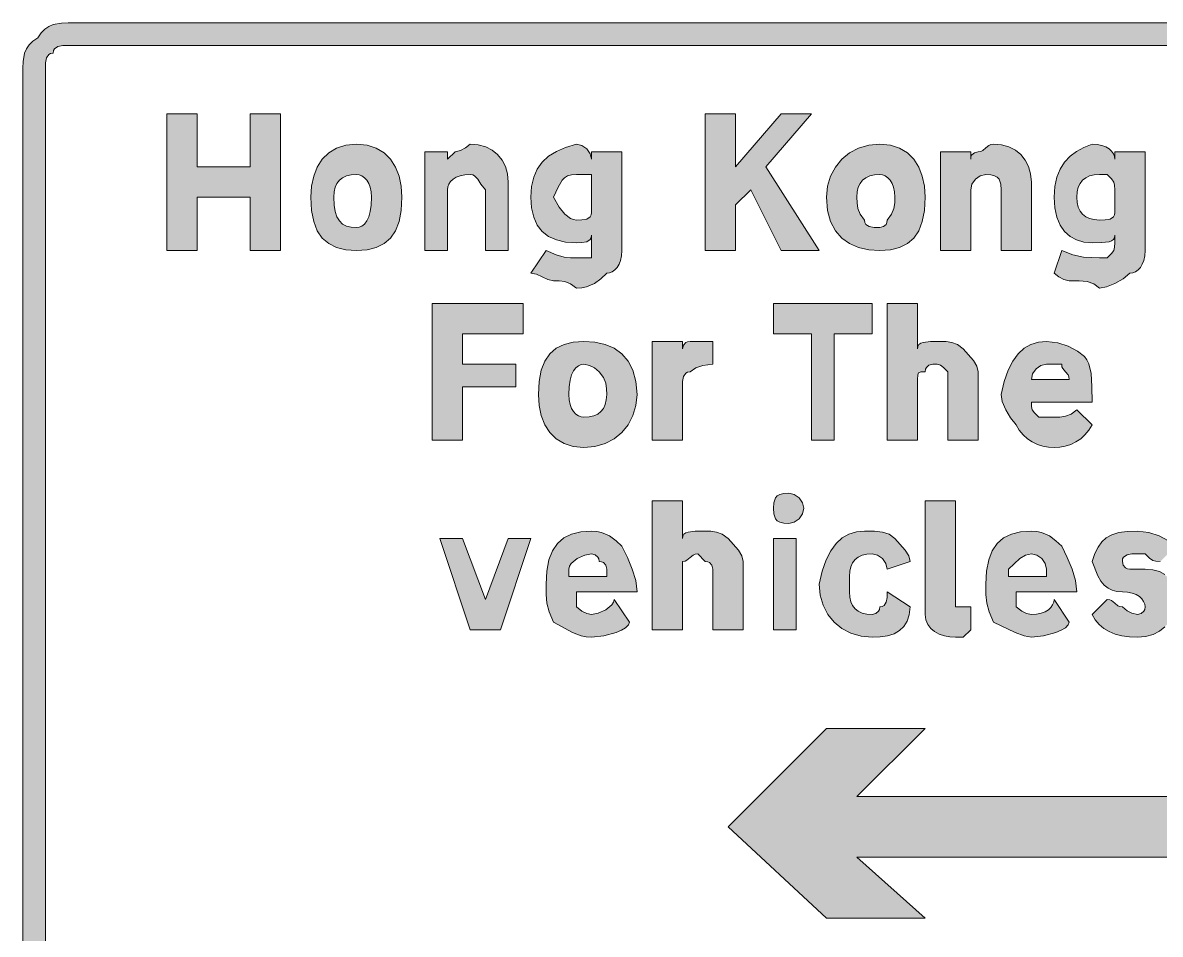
# Model space of a CAD drawing. Header units: metres. Extents: x 124 to 442, y 6 to 263.
# Drawn here: x 124.4 to 304.4, y 119.1 to 263.3 of the extents above; entities that cross this region are included whole.
import ezdxf

# ---------------------------------------------------------------- set-up
doc = ezdxf.new("R2010")
doc.units = ezdxf.units.M
doc.layers.add('FILL_BLACK_000000', color=7, linetype='Continuous', true_color=0x000000)

msp = doc.modelspace()

# ---------------------------------------------------------------- hatches: boundary and pattern name
at = {"layer": 'FILL_BLACK_000000', "true_color": 0x000000}
h = msp.add_hatch(color=7, dxfattribs=at)
h.dxf.hatch_style = 1
h.paths.add_polyline_path([(437.61, 262.98), (438.28, 262.69), (438.92, 262.27), (439.51, 261.67), (440.01, 260.88), (440.8, 260.38), (441.4, 259.79), (441.82, 259.15), (442.11, 258.48), (442.37, 257.17), (442.41, 256.08), (442.41, 13.68), (442.41, 12.48), (442.41, 11.28), (442.2, 10.38), (441.66, 9.48), (440.01, 7.68), (439.51, 7.28), (438.92, 6.99), (437.61, 6.63), (435.21, 6.48), (131.61, 6.48), (129.21, 6.63), (127.9, 6.99), (127.31, 7.28), (126.81, 7.68), (126.1, 8.58), (125.61, 9.48), (125.12, 10.38), (124.41, 11.28), (124.41, 13.68), (124.41, 256.08), (124.45, 257.17), (124.71, 258.48), (125, 259.15), (125.42, 259.79), (126.02, 260.38), (126.81, 260.88), (127.31, 261.67), (127.9, 262.27), (128.54, 262.69), (129.21, 262.98), (130.52, 263.24), (131.61, 263.28), (435.21, 263.28), (436.3, 263.24), (437.61, 262.98)])
h.paths.add_polyline_path([(128.16, 11.88), (128.52, 10.98), (129.21, 10.08), (131.61, 10.08), (435.21, 10.08), (437.61, 10.08), (438.3, 10.98), (438.66, 11.88), (438.79, 12.78), (438.81, 13.68), (438.81, 256.08), (438.75, 256.92), (438.58, 257.65), (438.3, 258.27), (437.91, 258.78), (437.4, 259.17), (436.78, 259.45), (436.05, 259.62), (435.21, 259.68), (131.61, 259.68), (130.73, 259.66), (129.96, 259.53), (129.42, 259.17), (129.26, 258.88), (129.21, 258.48), (128.81, 258.43), (128.52, 258.27), (128.16, 257.73), (128.03, 256.96), (128.01, 256.08), (128.01, 13.68), (128.03, 12.78), (128.16, 11.88)], flags=16)
h = msp.add_hatch(color=7, dxfattribs=at)
h.dxf.hatch_style = 1
h.paths.add_polyline_path([(152.01, 227.28), (147.21, 227.28), (147.21, 248.88), (152.01, 248.88), (152.01, 240.48), (155.61, 240.48), (160.41, 240.48), (160.41, 248.88), (165.21, 248.88), (165.21, 227.28), (160.41, 227.28), (160.41, 235.68), (155.61, 235.68), (152.01, 235.68), (152.01, 227.28)])
h = msp.add_hatch(color=7, dxfattribs=at)
h.dxf.hatch_style = 1
h.paths.add_polyline_path([(237.21, 234.48), (237.21, 227.28), (232.41, 227.28), (232.41, 248.88), (237.21, 248.88), (237.21, 240.48), (244.41, 248.88), (249.21, 248.88), (242.01, 240.48), (250.41, 227.28), (244.41, 227.28), (239.61, 236.88), (237.21, 234.48)])
h = msp.add_hatch(color=7, dxfattribs=at)
h.dxf.hatch_style = 1
h.paths.add_polyline_path([(183.96, 231.84), (183.4, 230.39), (182.61, 229.23), (181.6, 228.36), (180.36, 227.75), (178.9, 227.39), (177.21, 227.28), (175.52, 227.39), (174.06, 227.75), (172.82, 228.36), (171.81, 229.23), (171.02, 230.39), (170.46, 231.84), (170.12, 233.6), (170.01, 235.68), (170.12, 237.42), (170.46, 239.02), (171.02, 240.45), (171.81, 241.68), (172.82, 242.69), (174.06, 243.44), (175.52, 243.92), (177.21, 244.08), (178.9, 243.92), (180.36, 243.44), (181.6, 242.69), (182.61, 241.68), (183.4, 240.45), (183.96, 239.02), (184.3, 237.42), (184.41, 235.68), (184.3, 233.6), (183.96, 231.84)])
h.paths.add_polyline_path([(179.4, 237.25), (179.17, 237.87), (178.86, 238.38), (178.5, 238.77), (178.09, 239.05), (177.66, 239.22), (177.21, 239.28), (176.37, 239.22), (175.63, 239.05), (175.02, 238.77), (174.51, 238.38), (174.12, 237.87), (173.83, 237.25), (173.67, 236.52), (173.61, 235.68), (173.67, 234.44), (173.83, 233.41), (174.12, 232.58), (174.51, 231.93), (175.02, 231.45), (175.63, 231.12), (176.37, 230.94), (177.21, 230.88), (177.66, 230.94), (178.09, 231.12), (178.5, 231.45), (178.86, 231.93), (179.17, 232.58), (179.4, 233.41), (179.56, 234.44), (179.61, 235.68), (179.56, 236.52), (179.4, 237.25)], flags=16)
h = msp.add_hatch(color=7, dxfattribs=at)
h.dxf.hatch_style = 1
h.paths.add_polyline_path([(194.37, 239.23), (193.63, 239.07), (193.02, 238.84), (192.51, 238.53), (192.12, 238.17), (191.83, 237.76), (191.67, 237.33), (191.61, 236.88), (191.61, 227.28), (188.01, 227.28), (188.01, 242.88), (191.61, 242.88), (191.61, 241.68), (192.81, 242.88), (193.69, 243.07), (194.46, 243.48), (195.21, 244.08), (196.5, 243.97), (197.67, 243.65), (198.69, 243.13), (199.56, 242.43), (200.26, 241.56), (200.78, 240.54), (201.1, 239.37), (201.21, 238.08), (201.21, 227.28), (197.61, 227.28), (197.61, 236.88), (196.9, 237.76), (196.41, 238.53), (195.92, 239.07), (195.61, 239.23), (195.21, 239.28), (194.37, 239.23)])
h = msp.add_hatch(color=7, dxfattribs=at)
h.dxf.hatch_style = 1
h.paths.add_polyline_path([(219.16, 226.44), (219, 225.7), (218.77, 225.09), (218.46, 224.58), (218.1, 224.19), (217.69, 223.9), (217.26, 223.74), (216.81, 223.68), (215.89, 222.8), (214.86, 222.03), (213.6, 221.49), (212.86, 221.33), (212.01, 221.28), (211.11, 221.97), (210.21, 222.33), (209.31, 222.46), (208.41, 222.48), (207.51, 222.67), (206.61, 223.08), (205.71, 223.49), (204.81, 223.68), (207.21, 227.28), (208.8, 226.59), (210.06, 226.23), (211.09, 226.1), (212.01, 226.08), (214.41, 226.08), (214.41, 228.48), (214.41, 229.68), (214.36, 229.28), (214.2, 228.99), (213.66, 228.63), (212.89, 228.5), (212.01, 228.48), (210.32, 228.59), (208.86, 228.93), (207.62, 229.49), (206.61, 230.28), (205.82, 231.29), (205.26, 232.53), (204.92, 233.99), (204.81, 235.68), (204.92, 237.37), (205.26, 238.85), (205.82, 240.13), (206.61, 241.23), (207.62, 242.16), (208.86, 242.94), (210.32, 243.57), (212.01, 244.08), (212.89, 243.87), (213.66, 243.33), (214.2, 242.56), (214.41, 241.68), (214.41, 242.88), (219.21, 242.88), (219.21, 227.28), (219.16, 226.44)])
h.paths.add_polyline_path([(214.41, 239.28), (212.01, 239.28), (211.22, 239.22), (210.6, 239.05), (210.13, 238.77), (209.76, 238.38), (209.14, 237.25), (208.41, 235.68), (209.31, 234.1), (210.21, 232.98), (211.11, 232.3), (211.56, 232.14), (212.01, 232.08), (212.89, 232.1), (213.66, 232.23), (214.2, 232.59), (214.36, 232.88), (214.41, 233.28), (214.41, 236.88), (214.41, 239.28)], flags=16)
h = msp.add_hatch(color=7, dxfattribs=at)
h.dxf.hatch_style = 1
h.paths.add_polyline_path([(266.76, 231.84), (266.2, 230.39), (265.41, 229.23), (264.4, 228.36), (263.16, 227.75), (261.7, 227.39), (260.01, 227.28), (258.27, 227.39), (256.67, 227.75), (255.24, 228.36), (254.01, 229.23), (253, 230.39), (252.25, 231.84), (251.77, 233.6), (251.61, 235.68), (251.77, 237.42), (252.25, 239.02), (253, 240.45), (254.01, 241.68), (255.24, 242.69), (256.67, 243.44), (258.27, 243.92), (260.01, 244.08), (261.7, 243.92), (263.16, 243.44), (264.4, 242.69), (265.41, 241.68), (266.2, 240.45), (266.76, 239.02), (267.1, 237.42), (267.21, 235.68), (267.1, 233.6), (266.76, 231.84)])
h.paths.add_polyline_path([(262.2, 237.25), (261.97, 237.87), (261.66, 238.38), (261.3, 238.77), (260.89, 239.05), (260.46, 239.22), (260.01, 239.28), (259.17, 239.22), (258.43, 239.05), (257.82, 238.77), (257.31, 238.38), (256.92, 237.87), (256.63, 237.25), (256.47, 236.52), (256.41, 235.68), (256.43, 234.78), (256.56, 233.88), (256.92, 232.98), (257.61, 232.08), (257.66, 231.68), (257.82, 231.39), (258.36, 231.03), (259.13, 230.9), (260.01, 230.88), (260.61, 231.03), (261.02, 231.39), (261.16, 231.68), (261.21, 232.08), (261.9, 232.98), (262.26, 233.88), (262.39, 234.78), (262.41, 235.68), (262.36, 236.52), (262.2, 237.25)], flags=16)
h = msp.add_hatch(color=7, dxfattribs=at)
h.dxf.hatch_style = 1
h.paths.add_polyline_path([(275.93, 239.07), (275.16, 238.53), (274.62, 237.76), (274.41, 236.88), (274.41, 227.28), (269.61, 227.28), (269.61, 242.88), (274.41, 242.88), (274.41, 241.68), (274.46, 242.08), (274.6, 242.37), (275.01, 242.73), (275.61, 242.88), (276.01, 242.93), (276.32, 243.07), (276.81, 243.48), (277.3, 243.89), (277.61, 244.03), (278.01, 244.08), (279.3, 243.97), (280.47, 243.65), (281.49, 243.13), (282.36, 242.43), (283.06, 241.56), (283.58, 240.54), (283.9, 239.37), (284.01, 238.08), (284.01, 227.28), (279.21, 227.28), (279.21, 236.88), (279.17, 237.76), (278.91, 238.53), (278.62, 238.84), (278.2, 239.07), (277.6, 239.23), (276.81, 239.28), (275.93, 239.07)])
h = msp.add_hatch(color=7, dxfattribs=at)
h.dxf.hatch_style = 1
h.paths.add_polyline_path([(301.96, 226.44), (301.8, 225.7), (301.57, 225.09), (301.26, 224.58), (300.9, 224.19), (300.49, 223.9), (300.06, 223.74), (299.61, 223.68), (298.52, 222.8), (297.21, 222.03), (295.9, 221.49), (294.81, 221.28), (293.89, 221.97), (292.86, 222.33), (291.6, 222.46), (290.01, 222.48), (289.13, 222.67), (288.36, 223.08), (287.61, 223.68), (288.81, 227.28), (290.59, 226.59), (292.26, 226.23), (294.81, 226.08), (296.01, 226.08), (296.7, 226.79), (297.06, 227.28), (297.19, 227.77), (297.21, 228.48), (297.21, 229.68), (297.15, 229.28), (296.99, 228.99), (296.7, 228.77), (296.31, 228.63), (295.18, 228.5), (293.61, 228.48), (292.32, 228.59), (291.15, 228.93), (290.13, 229.49), (289.26, 230.28), (288.56, 231.29), (288.04, 232.53), (287.72, 233.99), (287.61, 235.68), (287.72, 237.37), (288.04, 238.85), (288.56, 240.13), (289.26, 241.23), (290.13, 242.16), (291.15, 242.94), (292.32, 243.57), (293.61, 244.08), (294.45, 244.03), (295.18, 243.87), (295.8, 243.64), (296.31, 243.33), (296.7, 242.97), (296.99, 242.56), (297.15, 242.13), (297.21, 241.68), (297.21, 242.88), (302.01, 242.88), (302.01, 227.28), (301.96, 226.44)])
h.paths.add_polyline_path([(297.19, 237.59), (297.06, 238.08), (296.7, 238.57), (296.01, 239.28), (294.81, 239.28), (293.97, 239.22), (293.23, 239.05), (292.62, 238.77), (292.11, 238.38), (291.72, 237.87), (291.43, 237.25), (291.27, 236.52), (291.21, 235.68), (291.27, 234.84), (291.43, 234.1), (291.72, 233.49), (292.11, 232.98), (292.62, 232.59), (293.23, 232.3), (293.97, 232.14), (294.81, 232.08), (295.69, 232.1), (296.46, 232.23), (297, 232.59), (297.16, 232.88), (297.21, 233.28), (297.21, 236.88), (297.19, 237.59)], flags=16)
h = msp.add_hatch(color=7, dxfattribs=at)
h.dxf.hatch_style = 1
h.paths.add_polyline_path([(194.01, 197.28), (189.21, 197.28), (189.21, 218.88), (203.61, 218.88), (203.61, 214.08), (194.01, 214.08), (194.01, 209.28), (202.41, 209.28), (202.41, 205.68), (194.01, 205.68), (194.01, 197.28)])
h = msp.add_hatch(color=7, dxfattribs=at)
h.dxf.hatch_style = 1
h.paths.add_polyline_path([(252.81, 197.28), (249.21, 197.28), (249.21, 214.08), (243.21, 214.08), (243.21, 218.88), (258.81, 218.88), (258.81, 214.08), (252.81, 214.08), (252.81, 197.28)])
h = msp.add_hatch(color=7, dxfattribs=at)
h.dxf.hatch_style = 1
h.paths.add_polyline_path([(270.81, 206.88), (270.81, 208.08), (270.1, 208.77), (269.61, 209.13), (269.12, 209.26), (268.41, 209.28), (267.81, 209.13), (267.4, 208.77), (267.26, 208.48), (267.21, 208.08), (266.52, 208.06), (266.16, 207.93), (266.03, 207.57), (266.01, 206.88), (266.01, 205.68), (266.01, 197.28), (261.21, 197.28), (261.21, 218.88), (266.01, 218.88), (266.01, 211.68), (266.07, 212.08), (266.23, 212.37), (266.52, 212.59), (266.91, 212.73), (268.03, 212.86), (269.61, 212.88), (270.51, 212.86), (271.41, 212.73), (272.31, 212.37), (273.21, 211.68), (274.86, 209.88), (275.4, 208.98), (275.61, 208.08), (275.61, 197.28), (270.81, 197.28), (270.81, 206.88)])
h = msp.add_hatch(color=7, dxfattribs=at)
h.dxf.hatch_style = 1
h.paths.add_polyline_path([(220.97, 201.14), (220.22, 199.71), (219.21, 198.48), (217.98, 197.47), (216.55, 196.72), (214.95, 196.24), (213.21, 196.08), (211.52, 196.24), (210.06, 196.72), (208.82, 197.47), (207.81, 198.48), (207.02, 199.71), (206.46, 201.14), (206.12, 202.74), (206.01, 204.48), (206.12, 206.56), (206.46, 208.32), (207.02, 209.77), (207.81, 210.93), (208.82, 211.8), (210.06, 212.41), (211.52, 212.77), (213.21, 212.88), (214.95, 212.77), (216.55, 212.41), (217.98, 211.8), (219.21, 210.93), (220.22, 209.77), (220.97, 208.32), (221.45, 206.56), (221.61, 204.48), (221.45, 202.74), (220.97, 201.14)])
h.paths.add_polyline_path([(216.66, 206.28), (216.3, 207.18), (215.61, 208.08), (214.86, 208.68), (214.09, 209.09), (213.21, 209.28), (212.76, 209.22), (212.33, 209.04), (211.92, 208.71), (211.56, 208.23), (211.25, 207.58), (211.02, 206.75), (210.86, 205.72), (210.81, 204.48), (210.86, 203.64), (211.02, 202.9), (211.25, 202.29), (211.56, 201.78), (211.92, 201.39), (212.33, 201.1), (212.76, 200.94), (213.21, 200.88), (214.05, 200.94), (214.78, 201.1), (215.4, 201.39), (215.91, 201.78), (216.3, 202.29), (216.58, 202.9), (216.75, 203.64), (216.81, 204.48), (216.79, 205.38), (216.66, 206.28)], flags=16)
h = msp.add_hatch(color=7, dxfattribs=at)
h.dxf.hatch_style = 1
h.paths.add_polyline_path([(228.81, 197.28), (224.01, 197.28), (224.01, 212.88), (228.81, 212.88), (228.81, 211.68), (228.96, 212.28), (229.32, 212.69), (229.61, 212.83), (230.01, 212.88), (233.61, 212.88), (233.61, 209.28), (232.03, 209.09), (230.91, 208.68), (230.01, 208.08), (229.61, 208.03), (229.32, 207.87), (228.96, 207.33), (228.83, 206.56), (228.81, 205.68), (228.81, 197.28)])
h = msp.add_hatch(color=7, dxfattribs=at)
h.dxf.hatch_style = 1
h.paths.add_polyline_path([(284.16, 202.08), (284.52, 201.59), (285.21, 200.88), (287.61, 200.88), (288.51, 200.9), (289.41, 201.03), (290.31, 201.39), (291.21, 202.08), (293.61, 199.68), (293.11, 198.84), (292.5, 198.1), (291.82, 197.49), (291.06, 196.98), (290.25, 196.59), (289.39, 196.3), (288.51, 196.14), (287.61, 196.08), (286.71, 196.14), (285.83, 196.3), (284.97, 196.59), (284.16, 196.98), (283.4, 197.49), (282.72, 198.1), (282.11, 198.84), (281.61, 199.68), (280.73, 200.77), (279.96, 202.08), (279.42, 203.39), (279.21, 204.48), (279.72, 206.56), (280.33, 208.32), (281.07, 209.77), (281.91, 210.93), (282.87, 211.8), (283.93, 212.41), (285.12, 212.77), (286.41, 212.88), (288.19, 212.67), (289.86, 212.13), (291.3, 211.36), (292.41, 210.48), (292.81, 209.97), (293.1, 209.35), (293.46, 207.78), (293.59, 205.75), (293.61, 203.28), (284.01, 203.28), (284.03, 202.57), (284.16, 202.08)])
h.paths.add_polyline_path([(284.76, 208.53), (284.22, 207.76), (284.01, 206.88), (290.01, 206.88), (289.96, 207.28), (289.82, 207.59), (289.41, 208.08), (289, 208.57), (288.86, 208.88), (288.81, 209.28), (286.41, 209.28), (285.53, 209.07), (284.76, 208.53)], flags=16)
h = msp.add_hatch(color=7, dxfattribs=at)
h.dxf.hatch_style = 1
h.paths.add_polyline_path([(233.61, 176.88), (233.46, 177.48), (233.1, 177.89), (232.81, 178.03), (232.41, 178.08), (231.21, 179.28), (230.81, 179.23), (230.5, 179.09), (230.01, 178.68), (229.52, 178.27), (229.21, 178.13), (228.81, 178.08), (228.81, 175.68), (228.81, 167.28), (224.01, 167.28), (224.01, 187.68), (228.81, 187.68), (228.81, 181.68), (228.87, 182.08), (229.03, 182.37), (229.32, 182.59), (229.71, 182.73), (230.83, 182.86), (232.41, 182.88), (233.31, 182.86), (234.21, 182.73), (235.11, 182.37), (236.01, 181.68), (237.66, 179.88), (238.2, 178.98), (238.41, 178.08), (238.41, 167.28), (233.61, 167.28), (233.61, 176.88)])
h = msp.add_hatch(color=7, dxfattribs=at)
h.dxf.hatch_style = 1
h.paths.add_polyline_path([(247.8, 185.6), (247.26, 184.83), (246.49, 184.29), (245.61, 184.08), (244.82, 184.13), (244.22, 184.29), (243.8, 184.52), (243.51, 184.83), (243.25, 185.6), (243.21, 186.48), (243.25, 187.36), (243.51, 188.13), (243.8, 188.44), (244.22, 188.67), (244.82, 188.83), (245.61, 188.88), (246.49, 188.67), (247.26, 188.13), (247.8, 187.36), (248.01, 186.48), (247.8, 185.6)])
h = msp.add_hatch(color=7, dxfattribs=at)
h.dxf.hatch_style = 1
h.paths.add_polyline_path([(272.01, 172.08), (272.01, 170.88), (274.41, 170.88), (274.41, 167.28), (273.21, 166.08), (272.01, 166.08), (271.11, 166.14), (270.25, 166.3), (269.44, 166.59), (268.71, 166.98), (268.1, 167.49), (267.62, 168.1), (267.32, 168.84), (267.21, 169.68), (267.21, 187.68), (272.01, 187.68), (272.01, 172.08)])
h = msp.add_hatch(color=7, dxfattribs=at)
h.dxf.hatch_style = 1
h.paths.add_polyline_path([(212.89, 170.19), (213.66, 169.83), (214.41, 169.68), (215.48, 169.89), (216.66, 170.43), (217.62, 171.2), (217.9, 171.63), (218.01, 172.08), (220.41, 168.48), (220.25, 168.03), (219.81, 167.6), (219.14, 167.19), (218.31, 166.83), (216.36, 166.29), (214.41, 166.08), (213.56, 166.13), (212.8, 166.29), (211.41, 166.83), (208.41, 168.48), (207.72, 170.09), (207.36, 171.48), (207.23, 172.87), (207.21, 174.48), (207.32, 176.56), (207.66, 178.32), (208.22, 179.77), (209.01, 180.93), (210.02, 181.8), (211.26, 182.41), (212.72, 182.77), (214.41, 182.88), (215.26, 182.83), (216, 182.67), (217.26, 182.13), (218.29, 181.36), (219.21, 180.48), (220.09, 178.68), (220.86, 176.88), (221.4, 175.08), (221.61, 173.28), (212.01, 173.28), (212.01, 170.88), (212.89, 170.19)])
h.paths.add_polyline_path([(212.16, 178.53), (211.2, 177.76), (210.92, 177.33), (210.81, 176.88), (210.81, 175.68), (216.81, 175.68), (216.81, 176.88), (216.66, 177.48), (216.3, 177.89), (216.01, 178.03), (215.61, 178.08), (215.56, 178.48), (215.42, 178.77), (215.01, 179.13), (214.41, 179.28), (213.34, 179.07), (212.16, 178.53)], flags=16)
h = msp.add_hatch(color=7, dxfattribs=at)
h.dxf.hatch_style = 1
h.paths.add_polyline_path([(257.97, 179.22), (257.23, 179.05), (256.62, 178.77), (256.11, 178.38), (255.72, 177.87), (255.43, 177.25), (255.27, 176.52), (255.21, 175.68), (255.21, 174.48), (255.21, 173.28), (255.27, 172.44), (255.43, 171.7), (255.72, 171.09), (256.11, 170.58), (256.62, 170.19), (257.23, 169.9), (257.97, 169.74), (258.81, 169.68), (259.41, 169.83), (259.82, 170.19), (259.96, 170.48), (260.01, 170.88), (260.41, 170.93), (260.7, 171.09), (261.06, 171.63), (261.19, 172.4), (261.21, 173.28), (264.81, 170.88), (264.7, 169.64), (264.38, 168.61), (263.86, 167.78), (263.16, 167.13), (262.29, 166.65), (261.27, 166.32), (260.1, 166.14), (258.81, 166.08), (257.07, 166.24), (255.47, 166.72), (254.04, 167.47), (252.81, 168.48), (251.8, 169.71), (251.05, 171.14), (250.57, 172.74), (250.41, 174.48), (250.92, 176.56), (251.53, 178.32), (252.27, 179.77), (253.11, 180.93), (254.07, 181.8), (255.13, 182.41), (256.32, 182.77), (257.61, 182.88), (259.2, 182.86), (260.46, 182.73), (261.49, 182.37), (262.41, 181.68), (264.06, 179.88), (264.6, 178.98), (264.81, 178.08), (261.21, 176.88), (261, 177.76), (260.46, 178.53), (259.69, 179.07), (258.81, 179.28), (257.97, 179.22)])
h = msp.add_hatch(color=7, dxfattribs=at)
h.dxf.hatch_style = 1
h.paths.add_polyline_path([(282.49, 170.19), (283.26, 169.83), (284.01, 169.68), (284.85, 169.73), (285.58, 169.89), (286.2, 170.12), (286.71, 170.43), (287.1, 170.79), (287.38, 171.2), (287.55, 171.63), (287.61, 172.08), (290.01, 168.48), (289.85, 168.03), (289.41, 167.6), (288.74, 167.19), (287.91, 166.83), (285.96, 166.29), (284.01, 166.08), (282.9, 166.29), (281.46, 166.83), (278.01, 168.48), (277.32, 170.09), (276.96, 171.48), (276.83, 172.87), (276.81, 174.48), (276.92, 176.56), (277.26, 178.32), (277.82, 179.77), (278.61, 180.93), (279.62, 181.8), (280.86, 182.41), (282.32, 182.77), (284.01, 182.88), (284.86, 182.83), (285.6, 182.67), (286.86, 182.13), (287.89, 181.36), (288.81, 180.48), (289.69, 178.68), (290.46, 176.88), (291, 175.08), (291.21, 173.28), (281.61, 173.28), (281.61, 170.88), (282.49, 170.19)])
h.paths.add_polyline_path([(282.21, 178.53), (280.41, 176.88), (280.41, 175.68), (286.41, 175.68), (286.41, 176.88), (286.2, 177.76), (285.66, 178.53), (284.89, 179.07), (284.01, 179.28), (283.11, 179.07), (282.21, 178.53)], flags=16)
h = msp.add_hatch(color=7, dxfattribs=at)
h.dxf.hatch_style = 1
h.paths.add_polyline_path([(306.7, 170.79), (306.38, 169.62), (305.86, 168.6), (305.16, 167.73), (304.29, 167.03), (303.27, 166.51), (302.1, 166.19), (300.81, 166.08), (299.52, 166.14), (298.33, 166.3), (297.27, 166.59), (296.31, 166.98), (295.47, 167.49), (294.73, 168.1), (294.12, 168.84), (293.61, 169.68), (296.01, 172.08), (296.41, 172.03), (296.72, 171.89), (297.21, 171.48), (297.7, 171.07), (298.01, 170.93), (298.41, 170.88), (299.16, 170.28), (299.93, 169.87), (300.81, 169.68), (301.41, 169.83), (301.82, 170.19), (301.96, 170.48), (302.01, 170.88), (301.95, 171.33), (301.78, 171.76), (301.5, 172.17), (301.11, 172.53), (300.6, 172.84), (299.98, 173.07), (299.25, 173.23), (298.41, 173.28), (297.56, 173.34), (296.82, 173.52), (296.15, 173.85), (295.56, 174.33), (295.02, 174.98), (294.53, 175.81), (293.61, 178.08), (294.07, 179.32), (294.57, 180.35), (295.15, 181.18), (295.86, 181.83), (296.74, 182.31), (297.83, 182.64), (299.17, 182.82), (300.81, 182.88), (302.59, 182.67), (304.26, 182.13), (305.7, 181.36), (306.81, 180.48), (304.41, 178.08), (303.7, 178.1), (303.21, 178.23), (302.72, 178.59), (302.01, 179.28), (300.81, 179.28), (299.93, 179.26), (299.16, 179.13), (298.62, 178.77), (298.46, 178.48), (298.41, 178.08), (298.56, 177.48), (298.92, 177.07), (299.21, 176.93), (299.61, 176.88), (302.01, 176.88), (303.25, 176.77), (304.28, 176.47), (305.11, 175.99), (305.76, 175.38), (306.24, 174.65), (306.57, 173.84), (306.75, 172.98), (306.81, 172.08), (306.7, 170.79)])
h = msp.add_hatch(color=7, dxfattribs=at)
h.dxf.hatch_style = 1
h.paths.add_polyline_path([(201.21, 181.68), (204.81, 181.68), (200.01, 167.28), (197.61, 167.28), (195.21, 167.28), (190.41, 181.68), (194.01, 181.68), (197.61, 172.08), (201.21, 181.68)])
h = msp.add_hatch(color=7, dxfattribs=at)
h.dxf.hatch_style = 1
h.paths.add_polyline_path([(243.21, 181.68), (246.81, 181.68), (246.81, 167.28), (243.21, 167.28), (243.21, 181.68)])
h = msp.add_hatch(color=7, dxfattribs=at)
h.dxf.hatch_style = 1
h.paths.add_polyline_path([(251.61, 121.68), (236.01, 136.08), (251.61, 151.68), (267.21, 151.68), (256.41, 140.88), (330.81, 140.88), (330.81, 131.28), (256.41, 131.28), (267.21, 121.68), (251.61, 121.68)])

# ---------------------------------------------------------------- linework, layer by layer
at = {"layer": 'FILL_BLACK_000000', "lineweight": 0, "true_color": 0x000000}
for points in [[(124.41, 13.68), (124.41, 256.08), (124.45, 257.17), (124.71, 258.48), (125, 259.15), (125.42, 259.79), (126.02, 260.38), (126.81, 260.88), (127.31, 261.67), (127.9, 262.27), (128.54, 262.69), (129.21, 262.98), (130.52, 263.24), (131.61, 263.28), (435.21, 263.28)], [(435.21, 259.68), (131.61, 259.68), (130.73, 259.66), (129.96, 259.53), (129.42, 259.17), (129.26, 258.88), (129.21, 258.48), (128.81, 258.43), (128.52, 258.27), (128.16, 257.73), (128.03, 256.96), (128.01, 256.08), (128.01, 13.68), (128.03, 12.78), (128.16, 11.88), (128.52, 10.98), (129.21, 10.08), (131.61, 10.08), (435.21, 10.08)], [(305.16, 167.73), (304.29, 167.03), (303.27, 166.51), (302.1, 166.19), (300.81, 166.08), (299.52, 166.14), (298.33, 166.3), (297.27, 166.59), (296.31, 166.98), (295.47, 167.49), (294.73, 168.1), (294.12, 168.84), (293.61, 169.68), (296.01, 172.08), (296.41, 172.03), (296.72, 171.89), (297.21, 171.48), (297.7, 171.07), (298.01, 170.93), (298.41, 170.88), (299.16, 170.28), (299.93, 169.87), (300.81, 169.68), (301.41, 169.83), (301.82, 170.19), (301.96, 170.48), (302.01, 170.88), (301.95, 171.33), (301.78, 171.76), (301.5, 172.17), (301.11, 172.53), (300.6, 172.84), (299.98, 173.07), (299.25, 173.23), (298.41, 173.28), (297.56, 173.34), (296.82, 173.52), (296.15, 173.85), (295.56, 174.33), (295.02, 174.98), (294.53, 175.81), (293.61, 178.08), (294.07, 179.32), (294.57, 180.35), (295.15, 181.18), (295.86, 181.83), (296.74, 182.31), (297.83, 182.64), (299.17, 182.82), (300.81, 182.88), (302.59, 182.67), (304.26, 182.13), (305.7, 181.36)], [(304.41, 178.08), (303.7, 178.1), (303.21, 178.23), (302.72, 178.59), (302.01, 179.28), (300.81, 179.28), (299.93, 179.26), (299.16, 179.13), (298.62, 178.77), (298.46, 178.48), (298.41, 178.08), (298.56, 177.48), (298.92, 177.07), (299.21, 176.93), (299.61, 176.88), (302.01, 176.88), (303.25, 176.77), (304.28, 176.47), (305.11, 175.99)]]:
    msp.add_lwpolyline(points, dxfattribs=at)
for points in [[(152.01, 227.28), (147.21, 227.28), (147.21, 248.88), (152.01, 248.88), (152.01, 240.48), (155.61, 240.48), (160.41, 240.48), (160.41, 248.88), (165.21, 248.88), (165.21, 227.28), (160.41, 227.28), (160.41, 235.68), (155.61, 235.68), (152.01, 235.68)], [(237.21, 234.48), (237.21, 227.28), (232.41, 227.28), (232.41, 248.88), (237.21, 248.88), (237.21, 240.48), (244.41, 248.88), (249.21, 248.88), (242.01, 240.48), (250.41, 227.28), (244.41, 227.28), (239.61, 236.88)], [(183.96, 231.84), (183.4, 230.39), (182.61, 229.23), (181.6, 228.36), (180.36, 227.75), (178.9, 227.39), (177.21, 227.28), (175.52, 227.39), (174.06, 227.75), (172.82, 228.36), (171.81, 229.23), (171.02, 230.39), (170.46, 231.84), (170.12, 233.6), (170.01, 235.68), (170.12, 237.42), (170.46, 239.02), (171.02, 240.45), (171.81, 241.68), (172.82, 242.69), (174.06, 243.44), (175.52, 243.92), (177.21, 244.08), (178.9, 243.92), (180.36, 243.44), (181.6, 242.69), (182.61, 241.68), (183.4, 240.45), (183.96, 239.02), (184.3, 237.42), (184.41, 235.68), (184.3, 233.6)], [(194.37, 239.23), (193.63, 239.07), (193.02, 238.84), (192.51, 238.53), (192.12, 238.17), (191.83, 237.76), (191.67, 237.33), (191.61, 236.88), (191.61, 227.28), (188.01, 227.28), (188.01, 242.88), (191.61, 242.88), (191.61, 241.68), (192.81, 242.88), (193.69, 243.07), (194.46, 243.48), (195.21, 244.08), (196.5, 243.97), (197.67, 243.65), (198.69, 243.13), (199.56, 242.43), (200.26, 241.56), (200.78, 240.54), (201.1, 239.37), (201.21, 238.08), (201.21, 227.28), (197.61, 227.28), (197.61, 236.88), (196.9, 237.76), (196.41, 238.53), (195.92, 239.07), (195.61, 239.23), (195.21, 239.28)], [(219.16, 226.44), (219, 225.7), (218.77, 225.09), (218.46, 224.58), (218.1, 224.19), (217.69, 223.9), (217.26, 223.74), (216.81, 223.68), (215.89, 222.8), (214.86, 222.03), (213.6, 221.49), (212.86, 221.33), (212.01, 221.28), (211.11, 221.97), (210.21, 222.33), (209.31, 222.46), (208.41, 222.48), (207.51, 222.67), (206.61, 223.08), (205.71, 223.49), (204.81, 223.68), (207.21, 227.28), (208.8, 226.59), (210.06, 226.23), (211.09, 226.1), (212.01, 226.08), (214.41, 226.08), (214.41, 228.48), (214.41, 229.68), (214.36, 229.28), (214.2, 228.99), (213.66, 228.63), (212.89, 228.5), (212.01, 228.48), (210.32, 228.59), (208.86, 228.93), (207.62, 229.49), (206.61, 230.28), (205.82, 231.29), (205.26, 232.53), (204.92, 233.99), (204.81, 235.68), (204.92, 237.37), (205.26, 238.85), (205.82, 240.13), (206.61, 241.23), (207.62, 242.16), (208.86, 242.94), (210.32, 243.57), (212.01, 244.08), (212.89, 243.87), (213.66, 243.33), (214.2, 242.56), (214.41, 241.68), (214.41, 242.88), (219.21, 242.88), (219.21, 227.28)], [(266.76, 231.84), (266.2, 230.39), (265.41, 229.23), (264.4, 228.36), (263.16, 227.75), (261.7, 227.39), (260.01, 227.28), (258.27, 227.39), (256.67, 227.75), (255.24, 228.36), (254.01, 229.23), (253, 230.39), (252.25, 231.84), (251.77, 233.6), (251.61, 235.68), (251.77, 237.42), (252.25, 239.02), (253, 240.45), (254.01, 241.68), (255.24, 242.69), (256.67, 243.44), (258.27, 243.92), (260.01, 244.08), (261.7, 243.92), (263.16, 243.44), (264.4, 242.69), (265.41, 241.68), (266.2, 240.45), (266.76, 239.02), (267.1, 237.42), (267.21, 235.68), (267.1, 233.6)], [(275.93, 239.07), (275.16, 238.53), (274.62, 237.76), (274.41, 236.88), (274.41, 227.28), (269.61, 227.28), (269.61, 242.88), (274.41, 242.88), (274.41, 241.68), (274.46, 242.08), (274.6, 242.37), (275.01, 242.73), (275.61, 242.88), (276.01, 242.93), (276.32, 243.07), (276.81, 243.48), (277.3, 243.89), (277.61, 244.03), (278.01, 244.08), (279.3, 243.97), (280.47, 243.65), (281.49, 243.13), (282.36, 242.43), (283.06, 241.56), (283.58, 240.54), (283.9, 239.37), (284.01, 238.08), (284.01, 227.28), (279.21, 227.28), (279.21, 236.88), (279.17, 237.76), (278.91, 238.53), (278.62, 238.84), (278.2, 239.07), (277.6, 239.23), (276.81, 239.28)], [(301.96, 226.44), (301.8, 225.7), (301.57, 225.09), (301.26, 224.58), (300.9, 224.19), (300.49, 223.9), (300.06, 223.74), (299.61, 223.68), (298.52, 222.8), (297.21, 222.03), (295.9, 221.49), (294.81, 221.28), (293.89, 221.97), (292.86, 222.33), (291.6, 222.46), (290.01, 222.48), (289.13, 222.67), (288.36, 223.08), (287.61, 223.68), (288.81, 227.28), (290.59, 226.59), (292.26, 226.23), (294.81, 226.08), (296.01, 226.08), (296.7, 226.79), (297.06, 227.28), (297.19, 227.77), (297.21, 228.48), (297.21, 229.68), (297.15, 229.28), (296.99, 228.99), (296.7, 228.77), (296.31, 228.63), (295.18, 228.5), (293.61, 228.48), (292.32, 228.59), (291.15, 228.93), (290.13, 229.49), (289.26, 230.28), (288.56, 231.29), (288.04, 232.53), (287.72, 233.99), (287.61, 235.68), (287.72, 237.37), (288.04, 238.85), (288.56, 240.13), (289.26, 241.23), (290.13, 242.16), (291.15, 242.94), (292.32, 243.57), (293.61, 244.08), (294.45, 244.03), (295.18, 243.87), (295.8, 243.64), (296.31, 243.33), (296.7, 242.97), (296.99, 242.56), (297.15, 242.13), (297.21, 241.68), (297.21, 242.88), (302.01, 242.88), (302.01, 227.28)], [(179.4, 237.25), (179.17, 237.87), (178.86, 238.38), (178.5, 238.77), (178.09, 239.05), (177.66, 239.22), (177.21, 239.28), (176.37, 239.22), (175.63, 239.05), (175.02, 238.77), (174.51, 238.38), (174.12, 237.87), (173.83, 237.25), (173.67, 236.52), (173.61, 235.68), (173.67, 234.44), (173.83, 233.41), (174.12, 232.58), (174.51, 231.93), (175.02, 231.45), (175.63, 231.12), (176.37, 230.94), (177.21, 230.88), (177.66, 230.94), (178.09, 231.12), (178.5, 231.45), (178.86, 231.93), (179.17, 232.58), (179.4, 233.41), (179.56, 234.44), (179.61, 235.68), (179.56, 236.52)], [(214.41, 239.28), (212.01, 239.28), (211.22, 239.22), (210.6, 239.05), (210.13, 238.77), (209.76, 238.38), (209.14, 237.25), (208.41, 235.68), (209.31, 234.1), (210.21, 232.98), (211.11, 232.3), (211.56, 232.14), (212.01, 232.08), (212.89, 232.1), (213.66, 232.23), (214.2, 232.59), (214.36, 232.88), (214.41, 233.28), (214.41, 236.88)], [(262.2, 237.25), (261.97, 237.87), (261.66, 238.38), (261.3, 238.77), (260.89, 239.05), (260.46, 239.22), (260.01, 239.28), (259.17, 239.22), (258.43, 239.05), (257.82, 238.77), (257.31, 238.38), (256.92, 237.87), (256.63, 237.25), (256.47, 236.52), (256.41, 235.68), (256.43, 234.78), (256.56, 233.88), (256.92, 232.98), (257.61, 232.08), (257.66, 231.68), (257.82, 231.39), (258.36, 231.03), (259.13, 230.9), (260.01, 230.88), (260.61, 231.03), (261.02, 231.39), (261.16, 231.68), (261.21, 232.08), (261.9, 232.98), (262.26, 233.88), (262.39, 234.78), (262.41, 235.68), (262.36, 236.52)], [(297.19, 237.59), (297.06, 238.08), (296.7, 238.57), (296.01, 239.28), (294.81, 239.28), (293.97, 239.22), (293.23, 239.05), (292.62, 238.77), (292.11, 238.38), (291.72, 237.87), (291.43, 237.25), (291.27, 236.52), (291.21, 235.68), (291.27, 234.84), (291.43, 234.1), (291.72, 233.49), (292.11, 232.98), (292.62, 232.59), (293.23, 232.3), (293.97, 232.14), (294.81, 232.08), (295.69, 232.1), (296.46, 232.23), (297, 232.59), (297.16, 232.88), (297.21, 233.28), (297.21, 236.88)], [(194.01, 197.28), (189.21, 197.28), (189.21, 218.88), (203.61, 218.88), (203.61, 214.08), (194.01, 214.08), (194.01, 209.28), (202.41, 209.28), (202.41, 205.68), (194.01, 205.68)], [(252.81, 197.28), (249.21, 197.28), (249.21, 214.08), (243.21, 214.08), (243.21, 218.88), (258.81, 218.88), (258.81, 214.08), (252.81, 214.08)], [(270.81, 206.88), (270.81, 208.08), (270.1, 208.77), (269.61, 209.13), (269.12, 209.26), (268.41, 209.28), (267.81, 209.13), (267.4, 208.77), (267.26, 208.48), (267.21, 208.08), (266.52, 208.06), (266.16, 207.93), (266.03, 207.57), (266.01, 206.88), (266.01, 205.68), (266.01, 197.28), (261.21, 197.28), (261.21, 218.88), (266.01, 218.88), (266.01, 211.68), (266.07, 212.08), (266.23, 212.37), (266.52, 212.59), (266.91, 212.73), (268.03, 212.86), (269.61, 212.88), (270.51, 212.86), (271.41, 212.73), (272.31, 212.37), (273.21, 211.68), (274.86, 209.88), (275.4, 208.98), (275.61, 208.08), (275.61, 197.28), (270.81, 197.28)], [(220.97, 201.14), (220.22, 199.71), (219.21, 198.48), (217.98, 197.47), (216.55, 196.72), (214.95, 196.24), (213.21, 196.08), (211.52, 196.24), (210.06, 196.72), (208.82, 197.47), (207.81, 198.48), (207.02, 199.71), (206.46, 201.14), (206.12, 202.74), (206.01, 204.48), (206.12, 206.56), (206.46, 208.32), (207.02, 209.77), (207.81, 210.93), (208.82, 211.8), (210.06, 212.41), (211.52, 212.77), (213.21, 212.88), (214.95, 212.77), (216.55, 212.41), (217.98, 211.8), (219.21, 210.93), (220.22, 209.77), (220.97, 208.32), (221.45, 206.56), (221.61, 204.48), (221.45, 202.74)], [(228.81, 197.28), (224.01, 197.28), (224.01, 212.88), (228.81, 212.88), (228.81, 211.68), (228.96, 212.28), (229.32, 212.69), (229.61, 212.83), (230.01, 212.88), (233.61, 212.88), (233.61, 209.28), (232.03, 209.09), (230.91, 208.68), (230.01, 208.08), (229.61, 208.03), (229.32, 207.87), (228.96, 207.33), (228.83, 206.56), (228.81, 205.68)], [(284.16, 202.08), (284.52, 201.59), (285.21, 200.88), (287.61, 200.88), (288.51, 200.9), (289.41, 201.03), (290.31, 201.39), (291.21, 202.08), (293.61, 199.68), (293.11, 198.84), (292.5, 198.1), (291.82, 197.49), (291.06, 196.98), (290.25, 196.59), (289.39, 196.3), (288.51, 196.14), (287.61, 196.08), (286.71, 196.14), (285.83, 196.3), (284.97, 196.59), (284.16, 196.98), (283.4, 197.49), (282.72, 198.1), (282.11, 198.84), (281.61, 199.68), (280.73, 200.77), (279.96, 202.08), (279.42, 203.39), (279.21, 204.48), (279.72, 206.56), (280.33, 208.32), (281.07, 209.77), (281.91, 210.93), (282.87, 211.8), (283.93, 212.41), (285.12, 212.77), (286.41, 212.88), (288.19, 212.67), (289.86, 212.13), (291.3, 211.36), (292.41, 210.48), (292.81, 209.97), (293.1, 209.35), (293.46, 207.78), (293.59, 205.75), (293.61, 203.28), (284.01, 203.28), (284.03, 202.57)], [(216.66, 206.28), (216.3, 207.18), (215.61, 208.08), (214.86, 208.68), (214.09, 209.09), (213.21, 209.28), (212.76, 209.22), (212.33, 209.04), (211.92, 208.71), (211.56, 208.23), (211.25, 207.58), (211.02, 206.75), (210.86, 205.72), (210.81, 204.48), (210.86, 203.64), (211.02, 202.9), (211.25, 202.29), (211.56, 201.78), (211.92, 201.39), (212.33, 201.1), (212.76, 200.94), (213.21, 200.88), (214.05, 200.94), (214.78, 201.1), (215.4, 201.39), (215.91, 201.78), (216.3, 202.29), (216.58, 202.9), (216.75, 203.64), (216.81, 204.48), (216.79, 205.38)], [(284.76, 208.53), (284.22, 207.76), (284.01, 206.88), (290.01, 206.88), (289.96, 207.28), (289.82, 207.59), (289.41, 208.08), (289, 208.57), (288.86, 208.88), (288.81, 209.28), (286.41, 209.28), (285.53, 209.07)], [(233.61, 176.88), (233.46, 177.48), (233.1, 177.89), (232.81, 178.03), (232.41, 178.08), (231.21, 179.28), (230.81, 179.23), (230.5, 179.09), (230.01, 178.68), (229.52, 178.27), (229.21, 178.13), (228.81, 178.08), (228.81, 175.68), (228.81, 167.28), (224.01, 167.28), (224.01, 187.68), (228.81, 187.68), (228.81, 181.68), (228.87, 182.08), (229.03, 182.37), (229.32, 182.59), (229.71, 182.73), (230.83, 182.86), (232.41, 182.88), (233.31, 182.86), (234.21, 182.73), (235.11, 182.37), (236.01, 181.68), (237.66, 179.88), (238.2, 178.98), (238.41, 178.08), (238.41, 167.28), (233.61, 167.28)], [(247.8, 185.6), (247.26, 184.83), (246.49, 184.29), (245.61, 184.08), (244.82, 184.13), (244.22, 184.29), (243.8, 184.52), (243.51, 184.83), (243.25, 185.6), (243.21, 186.48), (243.25, 187.36), (243.51, 188.13), (243.8, 188.44), (244.22, 188.67), (244.82, 188.83), (245.61, 188.88), (246.49, 188.67), (247.26, 188.13), (247.8, 187.36), (248.01, 186.48)], [(272.01, 172.08), (272.01, 170.88), (274.41, 170.88), (274.41, 167.28), (273.21, 166.08), (272.01, 166.08), (271.11, 166.14), (270.25, 166.3), (269.44, 166.59), (268.71, 166.98), (268.1, 167.49), (267.62, 168.1), (267.32, 168.84), (267.21, 169.68), (267.21, 187.68), (272.01, 187.68)], [(212.89, 170.19), (213.66, 169.83), (214.41, 169.68), (215.48, 169.89), (216.66, 170.43), (217.62, 171.2), (217.9, 171.63), (218.01, 172.08), (220.41, 168.48), (220.25, 168.03), (219.81, 167.6), (219.14, 167.19), (218.31, 166.83), (216.36, 166.29), (214.41, 166.08), (213.56, 166.13), (212.8, 166.29), (211.41, 166.83), (208.41, 168.48), (207.72, 170.09), (207.36, 171.48), (207.23, 172.87), (207.21, 174.48), (207.32, 176.56), (207.66, 178.32), (208.22, 179.77), (209.01, 180.93), (210.02, 181.8), (211.26, 182.41), (212.72, 182.77), (214.41, 182.88), (215.26, 182.83), (216, 182.67), (217.26, 182.13), (218.29, 181.36), (219.21, 180.48), (220.09, 178.68), (220.86, 176.88), (221.4, 175.08), (221.61, 173.28), (212.01, 173.28), (212.01, 170.88)], [(257.97, 179.22), (257.23, 179.05), (256.62, 178.77), (256.11, 178.38), (255.72, 177.87), (255.43, 177.25), (255.27, 176.52), (255.21, 175.68), (255.21, 174.48), (255.21, 173.28), (255.27, 172.44), (255.43, 171.7), (255.72, 171.09), (256.11, 170.58), (256.62, 170.19), (257.23, 169.9), (257.97, 169.74), (258.81, 169.68), (259.41, 169.83), (259.82, 170.19), (259.96, 170.48), (260.01, 170.88), (260.41, 170.93), (260.7, 171.09), (261.06, 171.63), (261.19, 172.4), (261.21, 173.28), (264.81, 170.88), (264.7, 169.64), (264.38, 168.61), (263.86, 167.78), (263.16, 167.13), (262.29, 166.65), (261.27, 166.32), (260.1, 166.14), (258.81, 166.08), (257.07, 166.24), (255.47, 166.72), (254.04, 167.47), (252.81, 168.48), (251.8, 169.71), (251.05, 171.14), (250.57, 172.74), (250.41, 174.48), (250.92, 176.56), (251.53, 178.32), (252.27, 179.77), (253.11, 180.93), (254.07, 181.8), (255.13, 182.41), (256.32, 182.77), (257.61, 182.88), (259.2, 182.86), (260.46, 182.73), (261.49, 182.37), (262.41, 181.68), (264.06, 179.88), (264.6, 178.98), (264.81, 178.08), (261.21, 176.88), (261, 177.76), (260.46, 178.53), (259.69, 179.07), (258.81, 179.28)], [(282.49, 170.19), (283.26, 169.83), (284.01, 169.68), (284.85, 169.73), (285.58, 169.89), (286.2, 170.12), (286.71, 170.43), (287.1, 170.79), (287.38, 171.2), (287.55, 171.63), (287.61, 172.08), (290.01, 168.48), (289.85, 168.03), (289.41, 167.6), (288.74, 167.19), (287.91, 166.83), (285.96, 166.29), (284.01, 166.08), (282.9, 166.29), (281.46, 166.83), (278.01, 168.48), (277.32, 170.09), (276.96, 171.48), (276.83, 172.87), (276.81, 174.48), (276.92, 176.56), (277.26, 178.32), (277.82, 179.77), (278.61, 180.93), (279.62, 181.8), (280.86, 182.41), (282.32, 182.77), (284.01, 182.88), (284.86, 182.83), (285.6, 182.67), (286.86, 182.13), (287.89, 181.36), (288.81, 180.48), (289.69, 178.68), (290.46, 176.88), (291, 175.08), (291.21, 173.28), (281.61, 173.28), (281.61, 170.88)], [(201.21, 181.68), (204.81, 181.68), (200.01, 167.28), (197.61, 167.28), (195.21, 167.28), (190.41, 181.68), (194.01, 181.68), (197.61, 172.08)], [(243.21, 181.68), (246.81, 181.68), (246.81, 167.28), (243.21, 167.28)], [(212.16, 178.53), (211.2, 177.76), (210.92, 177.33), (210.81, 176.88), (210.81, 175.68), (216.81, 175.68), (216.81, 176.88), (216.66, 177.48), (216.3, 177.89), (216.01, 178.03), (215.61, 178.08), (215.56, 178.48), (215.42, 178.77), (215.01, 179.13), (214.41, 179.28), (213.34, 179.07)], [(282.21, 178.53), (280.41, 176.88), (280.41, 175.68), (286.41, 175.68), (286.41, 176.88), (286.2, 177.76), (285.66, 178.53), (284.89, 179.07), (284.01, 179.28), (283.11, 179.07)], [(251.61, 121.68), (236.01, 136.08), (251.61, 151.68), (267.21, 151.68), (256.41, 140.88), (330.81, 140.88), (330.81, 131.28), (256.41, 131.28), (267.21, 121.68)]]:
    msp.add_lwpolyline(points, close=True, dxfattribs=at)

doc.saveas('drawing.dxf')
